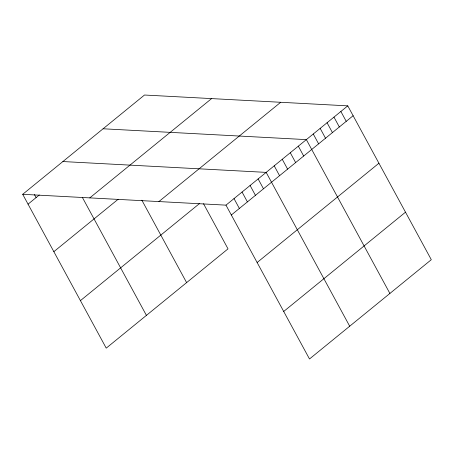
<?xml version="1.0" encoding="UTF-8"?>
<svg xmlns="http://www.w3.org/2000/svg" width="454" height="454" viewBox="0 0 454 454"><rect width="100%" height="100%" fill="white"/><g stroke="black" fill="none" stroke-linecap="round" stroke-linejoin="round"><path stroke-width="0.68" d="M22.7 194.306L144.503 95.022L347.775 105.861L431.3 259.694L309.497 358.978L225.978 205.146L22.7 194.306L106.225 348.139L228.022 248.854L203.517 203.715M28.052 204.164L39.305 194.987M89.784 197.882L211.581 98.603M53.85 251.675L118.159 199.255M158.894 201.57L280.697 102.286M80.426 300.627L199.573 203.506M225.978 205.146L347.775 105.861M231.33 215.003L353.127 115.719M257.123 262.514L378.925 163.23M283.705 311.467L405.501 212.183M103.086 128.777L306.365 139.622L389.89 293.449M62.896 161.545L266.169 172.384L349.694 326.21M340.875 111.491L346.226 121.343M333.974 117.115L339.325 126.972M327.073 122.739L332.424 132.596M320.172 128.368L325.518 138.226M313.266 133.992L318.617 143.85M298.329 146.171L303.681 156.028M290.288 152.726L295.639 162.583M282.252 159.28L287.598 169.132M274.21 165.829L279.562 175.687M258.133 178.938L263.485 188.79M250.092 185.487L255.443 195.345M242.056 192.042L247.407 201.899M234.014 198.597L239.366 208.448M141.875 200.22L186.611 282.609M82.435 197.53L146.415 315.371M34.419 194.528L36.087 197.609"/></g></svg>
